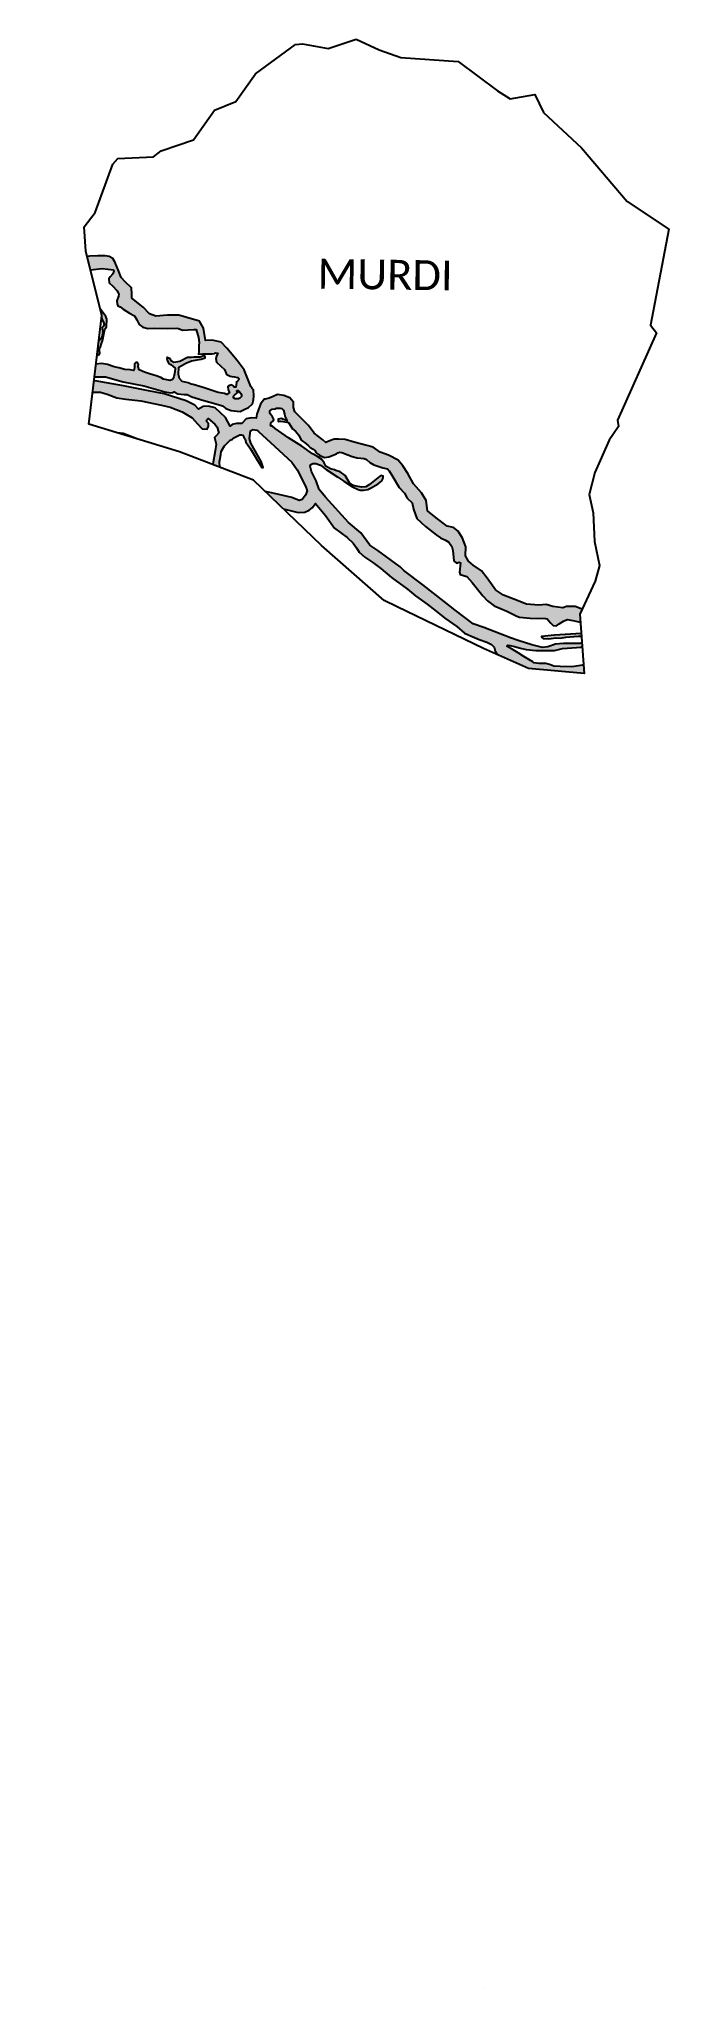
# Model space of a CAD drawing. Header units: metres. Extents: x 298103 to 300696, y 1967433 to 1975482.
import ezdxf

# ---------------------------------------------------------------- set-up
doc = ezdxf.new("R2010")
doc.units = ezdxf.units.M
doc.header["$MEASUREMENT"] = 0
doc.layers.add('MANGROOVE BUFFER ZONE', color=120, linetype='Continuous')
doc.layers.add('VILLAGE NAME', color=250, linetype='Continuous')
doc.styles.get("Standard").update_dxf_attribs({"font": 'simplex.shx'})

msp = doc.modelspace()

# ---------------------------------------------------------------- hatches: boundary and pattern name
at = {"layer": 'MANGROOVE BUFFER ZONE'}
h = msp.add_hatch(dxfattribs=at)
h.set_pattern_fill('GRASS', color=256, scale=18)
h.paths.add_polyline_path([(300029.2, 1972983.2), (300033.8, 1972986.3), (300041.8, 1972985.6), (300060.6, 1972981.3), (300084.7, 1972974.3), (300107.7, 1972968.2), (300147.4, 1972964.2), (300225.2, 1972964.1), (300258.2, 1972972.1), (300334.9, 1972978), (300347.4, 1972986.2), (300387.6, 1973001), (300425.1, 1973004.3), (300439, 1973007.5), (300475.1, 1973004.3), (300498.8, 1972998.8), (300535.6, 1972988.1), (300548.5, 1972976.9), (300552.2, 1972971.7), (300549, 1972968.9), (300540.3, 1972964), (300527.5, 1972954.8), (300493.9, 1972942.9), (300462.7, 1972931), (300399.3, 1972911.8), (300341.5, 1972904.6), (300296.5, 1972897), (300248.3, 1972898.7), (300221.7, 1972899.6), (300208.8, 1972905.4), (300189.5, 1972911.2), (300161.7, 1972910.5), (300140.2, 1972913.7), (300135.7, 1972918.4), (300119.4, 1972926.7), (300098.7, 1972939.7), (300075, 1972955.4), (300047.9, 1972971.4), (300029.5, 1972981)], flags=16)
h.paths.add_polyline_path([(298496, 1974342.1), (298505.4, 1974325.8), (298515.1, 1974306.5), (298530, 1974296.1), (298550.4, 1974290.7), (298578.3, 1974292), (298633.4, 1974289.9), (298667.1, 1974291.3), (298676.7, 1974290.7), (298692.9, 1974283.5), (298740.4, 1974286.4), (298749.7, 1974285.7), (298759.2, 1974252.8), (298761.2, 1974233.1), (298760.3, 1974219.8), (298760.3, 1974195.3), (298759.6, 1974184.4), (298774.9, 1974186.1), (298814.7, 1974186.6), (298824.8, 1974187.6), (298828, 1974190.4), (298834.1, 1974188.4), (298838.3, 1974188.9), (298833.7, 1974176.5), (298830.3, 1974166.2), (298832.8, 1974151.5), (298850.5, 1974135.2), (298866.6, 1974121.7), (298872.5, 1974104.6), (298875.3, 1974100.5), (298880.7, 1974098.6), (298889.9, 1974094.6), (298896.5, 1974093.2), (298906.6, 1974091.1), (298919, 1974089.1), (298921, 1974087.9), (298924.6, 1974084.1), (298923.5, 1974078), (298920.6, 1974074.4), (298914.8, 1974069.4), (298915.3, 1974068), (298912.3, 1974048.1), (298906.2, 1974048.4), (298902.1, 1974054.4), (298896, 1974058.9), (298887.2, 1974055.9), (298880.3, 1974050.9), (298881.8, 1974037.6), (298886.3, 1974026.2), (298876, 1974018.7), (298866.5, 1974022.3), (298840.3, 1974026.2), (298778, 1974047.3), (298737.6, 1974059.2), (298728.5, 1974061.7), (298716.9, 1974066.1), (298692, 1974071.4), (298681.4, 1974083.9), (298676.3, 1974100.9), (298677.6, 1974130.7), (298707, 1974147.6), (298730.3, 1974156.7), (298769.4, 1974164.1), (298787, 1974168.9), (298786.9, 1974174.5), (298780.4, 1974177.2), (298766.1, 1974172.7), (298753.7, 1974172.5), (298740.8, 1974172.5), (298730.1, 1974170.3), (298713.9, 1974171), (298682, 1974154.6), (298657.9, 1974150.4), (298648.2, 1974156.4), (298643, 1974165.4), (298634.2, 1974169.7), (298629.8, 1974171.7), (298628.1, 1974167.3), (298631.2, 1974157.3), (298634.9, 1974148), (298645.4, 1974142.3), (298654.2, 1974133.6), (298663.6, 1974126.6), (298662.1, 1974111.4), (298657.8, 1974090.9), (298651.6, 1974080.9), (298642.6, 1974076.4), (298614.8, 1974081.9), (298603.5, 1974088), (298584.2, 1974094.7), (298557.3, 1974103), (298536.1, 1974109.9), (298515.4, 1974120.2), (298510.9, 1974133.6), (298511.7, 1974142.5), (298508.5, 1974150.4), (298501.7, 1974150.2), (298495.2, 1974145.4), (298495.4, 1974127.7), (298493.1, 1974117.1), (298477.5, 1974120.1), (298455.8, 1974121.7), (298430.6, 1974128.3), (298411.4, 1974132.9), (298384.6, 1974142.1), (298359.3, 1974146.4), (298326, 1974141.8), (298316.7, 1974145.6), (298307, 1974161.1), (298299.3, 1974179.4), (298295.3, 1974176), (298299.1, 1974166.6), (298294.4, 1974145.9), (298289.9, 1974134.6), (298280.2, 1974131.9), (298266.5, 1974138.3), (298265.4, 1974152.4), (298266.1, 1974166), (298267.4, 1974171.6), (298270.6, 1974173.7), (298278.1, 1974182.4), (298287.4, 1974187.4), (298299.5, 1974191.9), (298312.8, 1974190), (298322.4, 1974182.9), (298333.2, 1974178.4), (298339.8, 1974175.1), (298348.6, 1974182), (298352.7, 1974189.1), (298350.8, 1974200.8), (298351.5, 1974209.3), (298354.9, 1974214.9), (298359.3, 1974229.2), (298364.4, 1974238.9), (298368.2, 1974259.9), (298374, 1974286.9), (298380.4, 1974297.6), (298381.1, 1974328.8), (298378, 1974339.9), (298352.2, 1974372.6), (298337.4, 1974383.6), (298328.7, 1974384.3), (298323.8, 1974387.8), (298321.7, 1974401.6), (298317.5, 1974451.6), (298318.8, 1974466.6), (298321, 1974470.1), (298321.2, 1974473.8), (298318, 1974484.8), (298314.5, 1974494.6), (298295.2, 1974519.2), (298295.8, 1974527), (298304.2, 1974527.2), (298309.9, 1974530.9), (298361.8, 1974537.3), (298408.9, 1974532.2), (298410.8, 1974526.4), (298406.4, 1974515.4), (298395.7, 1974503.5), (298389.2, 1974494.6), (298390.6, 1974478.7), (298405.9, 1974464.3), (298422.2, 1974446.1), (298428.6, 1974436.6), (298431.5, 1974431.9), (298429.3, 1974423.5), (298422.2, 1974403.7), (298423.6, 1974391.9), (298427.1, 1974383.5), (298436.1, 1974379.1), (298449, 1974369.6), (298475.4, 1974353.4)], flags=16)
h.paths.add_polyline_path([(298358.7, 1974348.9), (298361.5, 1974328.5), (298367.8, 1974316.4), (298370.6, 1974307.2), (298367.7, 1974300.4), (298363.1, 1974294.1), (298363.2, 1974272.9), (298361.7, 1974255.6), (298355.4, 1974246.5), (298347.6, 1974236.5), (298337.2, 1974210.2), (298340.8, 1974204.4), (298342.5, 1974197.8), (298341.9, 1974192.8), (298336.8, 1974189.7), (298328.5, 1974190.7), (298326.5, 1974195.2), (298324.2, 1974200), (298322.9, 1974202.4), (298315.9, 1974200.8), (298304.8, 1974206.3), (298297.1, 1974207.1), (298283.3, 1974210.7), (298274.5, 1974211.9), (298272.3, 1974217.2), (298270.5, 1974239.3), (298266.6, 1974255.7), (298263.7, 1974261.5), (298268.3, 1974268.2), (298270.1, 1974279.9), (298267.7, 1974289.1), (298266.3, 1974292.9), (298263.1, 1974296.9), (298259.9, 1974295.9), (298260.4, 1974289.3), (298261.2, 1974283.9), (298262.1, 1974275.4), (298259.3, 1974273.8), (298249.8, 1974267.2), (298250.8, 1974256.2), (298253.5, 1974255.6), (298255.9, 1974248.1), (298258.1, 1974239.7), (298256.1, 1974215.9), (298246.5, 1974208.6), (298242.7, 1974202.7), (298243.4, 1974194.4), (298252.5, 1974193.2), (298255.2, 1974195.2), (298257.4, 1974198.2), (298260.9, 1974197.5), (298260.9, 1974191.9), (298256.8, 1974179.7), (298243.8, 1974159.6), (298230.3, 1974134.9), (298218.4, 1974123.7), (298212, 1974118.4), (298207.5, 1974116.1), (298204.9, 1974116.1), (298200.3, 1974119.2), (298194.9, 1974124.3), (298194.1, 1974138.5), (298192.6, 1974146.3), (298192.4, 1974148.2), (298191.7, 1974148.6), (298188.9, 1974147.7), (298185.6, 1974143.6), (298185.6, 1974131.6), (298186.1, 1974120.2), (298188.7, 1974115.6), (298187.4, 1974106.8), (298180, 1974104.6), (298169.8, 1974103.7), (298163.1, 1974105.7), (298162.9, 1974109.4), (298160.3, 1974125.2), (298156.9, 1974131.1), (298156, 1974134), (298143.2, 1974142.1), (298138.6, 1974147.5), (298134.5, 1974155.6), (298135.4, 1974157), (298137.1, 1974161.3), (298139.7, 1974172.5), (298145.9, 1974180.1), (298156.6, 1974184.6), (298164.5, 1974206.2), (298162.1, 1974210.7), (298154.7, 1974215.3), (298148.3, 1974216.2), (298137.5, 1974210.4), (298126, 1974204.6), (298118.4, 1974206.8), (298109.5, 1974205.6), (298103.2, 1974205.1), (298102.8, 1974209), (298109.5, 1974215), (298133.6, 1974246.2), (298164.1, 1974282.6), (298184.4, 1974311.5), (298211.2, 1974338.7), (298258.8, 1974339.4), (298270, 1974342.7), (298305.2, 1974341.6), (298314.4, 1974350.7), (298319.1, 1974358.6), (298322.7, 1974376.3), (298340.8, 1974374), (298345.1, 1974371), (298355, 1974357.6)], flags=16)
h.paths.add_polyline_path([(298917, 1974034.6), (298921.5, 1974035.5), (298927.8, 1974028.9), (298932.7, 1974022.5), (298936.1, 1974015.5), (298935.8, 1974009.8), (298933.5, 1974007.7), (298929.5, 1974004.1), (298923.3, 1974000.7), (298915.2, 1974000), (298910.4, 1974000.3), (298903.3, 1974005.2), (298903.5, 1974011.2), (298907.5, 1974015.8), (298916.5, 1974023.4), (298921.5, 1974026.7), (298917.4, 1974030.9)], flags=16)
h.paths.add_polyline_path([(298408.3, 1973629.9), (298419.2, 1973624.8), (298416.2, 1973599.3), (298411.9, 1973585.3), (298409.8, 1973558.2), (298405.5, 1973552.8), (298399, 1973544.6), (298393.1, 1973542.2), (298387.9, 1973540.2), (298377.4, 1973540.2), (298373.6, 1973540.2), (298368.6, 1973549.2), (298365.7, 1973555.6), (298359.5, 1973560.8), (298351.3, 1973563.6), (298342.4, 1973566.5), (298326.3, 1973570.3), (298317.7, 1973581.2), (298316.1, 1973593.7), (298312.4, 1973608.4), (298309.3, 1973626.5), (298302.5, 1973628.4), (298286.8, 1973622.7), (298270.4, 1973620.7), (298253.8, 1973612.8), (298243.3, 1973607.1), (298233.6, 1973596.3), (298228.9, 1973588.8), (298226.1, 1973584.8), (298220.8, 1973584), (298212.3, 1973586.6), (298206.2, 1973591.2), (298197.5, 1973598.9), (298188.4, 1973609.3), (298188.4, 1973612.7), (298189.8, 1973618.6), (298204.4, 1973629.3), (298230.8, 1973642.1), (298254.5, 1973645.1), (298269.8, 1973641.5), (298322.8, 1973641.5), (298352.3, 1973645.1), (298370.1, 1973638.2), (298380.1, 1973630.3), (298383.3, 1973617.1), (298388.2, 1973603.7), (298390, 1973601.5), (298392.8, 1973608.4), (298395.9, 1973619.2)], flags=16)
h.paths.add_polyline_path([(298557.6, 1973582.9), (298561.6, 1973582.9), (298566, 1973579.5), (298573.6, 1973577.7), (298582.4, 1973574.6), (298591.8, 1973572), (298605.7, 1973568), (298608.5, 1973567), (298610.3, 1973563.8), (298612.5, 1973560.4), (298614.2, 1973556.7), (298615, 1973553.4), (298615.4, 1973550.4), (298609.2, 1973544.4), (298602.4, 1973541.2), (298594, 1973540.8), (298590.3, 1973539.5), (298584.6, 1973540.9), (298578.3, 1973543.2), (298570.4, 1973548.1), (298567, 1973551), (298557.3, 1973560.4), (298553.4, 1973562.2), (298548.2, 1973564.2), (298544.9, 1973568.3), (298545.6, 1973570.6), (298547.4, 1973575.7), (298551.8, 1973577.8)], flags=16)
h.paths.add_polyline_path([(298337, 1974143.3), (298330.8, 1974090.9), (298331.7, 1974090.9), (298375.7, 1974091.6), (298449, 1974070.5), (298534, 1974054.7), (298620.1, 1974030), (298642, 1974025.8), (298654.1, 1974027.3), (298659.1, 1974029.6), (298674.1, 1974020.7), (298699.4, 1974018.3), (298712.1, 1974018.2), (298732.2, 1974008.4), (298781.2, 1973994.2), (298830.9, 1973979.7), (298858, 1973971.2), (298872.1, 1973961.1), (298894.2, 1973953), (298931.1, 1973948.9), (298947.2, 1973956.2), (298964.6, 1973964.8), (298981.8, 1973980), (298986, 1973996.2), (298987.1, 1974013.4), (298984.8, 1974037.9), (298980.6, 1974043.5), (298974.2, 1974051.8), (298946.4, 1974120.5), (298918.3, 1974158.6), (298875.5, 1974209.7), (298851.7, 1974234.1), (298815.6, 1974242.5), (298787.6, 1974241.5), (298779.9, 1974291.2), (298763, 1974320.7), (298710.9, 1974335.8), (298678, 1974344.5), (298631.3, 1974345.1), (298583.5, 1974341.6), (298557.9, 1974350.7), (298531.7, 1974378.3), (298483.9, 1974415), (298484.1, 1974431.1), (298482.6, 1974458.1), (298458.5, 1974481.6), (298440.6, 1974499.9), (298428.9, 1974532.2), (298415.2, 1974564.5), (298406.3, 1974579.2), (298390.7, 1974587), (298375.3, 1974589.1), (298345.1, 1974589.4), (298312.2, 1974587.9), (298300.4, 1974587.3), (298314.2, 1974531.4), (298309.9, 1974530.9), (298304.2, 1974527.2), (298295.8, 1974527), (298295.2, 1974519.2), (298314.5, 1974494.6), (298318, 1974484.8), (298321.2, 1974473.8), (298321, 1974470.1), (298318.8, 1974466.6), (298317.5, 1974451.6), (298321.7, 1974401.6), (298323.8, 1974387.8), (298328.7, 1974384.3), (298337.4, 1974383.6), (298352.2, 1974372.6), (298353.7, 1974370.7), (298360.4, 1974343.7), (298359.9, 1974339.9), (298358.7, 1974348.9), (298355, 1974357.6), (298345.1, 1974371), (298340.8, 1974374), (298322.7, 1974376.3), (298319.1, 1974358.6), (298314.4, 1974350.7), (298305.2, 1974341.6), (298270, 1974342.7), (298258.8, 1974339.4), (298211.2, 1974338.7), (298184.4, 1974311.5), (298164.1, 1974282.6), (298133.6, 1974246.2), (298109.5, 1974215), (298102.8, 1974209), (298103.2, 1974205.1), (298109.5, 1974205.6), (298118.4, 1974206.8), (298126, 1974204.6), (298137.5, 1974210.4), (298148.3, 1974216.2), (298154.7, 1974215.3), (298162.1, 1974210.7), (298164.5, 1974206.2), (298156.6, 1974184.6), (298145.9, 1974180.1), (298139.7, 1974172.5), (298137.1, 1974161.3), (298135.4, 1974157), (298134.5, 1974155.6), (298138.6, 1974147.5), (298143.2, 1974142.1), (298156, 1974134), (298156.9, 1974131.1), (298160.3, 1974125.2), (298162.9, 1974109.4), (298163.1, 1974105.7), (298169.8, 1974103.7), (298180, 1974104.6), (298187.4, 1974106.8), (298188.7, 1974115.6), (298186.1, 1974120.2), (298185.6, 1974131.6), (298185.6, 1974143.6), (298188.9, 1974147.7), (298191.7, 1974148.6), (298192.4, 1974148.2), (298192.6, 1974146.3), (298194.1, 1974138.5), (298194.9, 1974124.3), (298200.3, 1974119.2), (298204.9, 1974116.1), (298207.5, 1974116.1), (298212, 1974118.4), (298218.4, 1974123.7), (298230.3, 1974134.9), (298243.8, 1974159.6), (298256.8, 1974179.7), (298260.9, 1974191.9), (298260.9, 1974197.5), (298257.4, 1974198.2), (298255.2, 1974195.2), (298252.5, 1974193.2), (298243.4, 1974194.4), (298242.7, 1974202.7), (298246.5, 1974208.6), (298256.1, 1974215.9), (298258.1, 1974239.7), (298255.9, 1974248.1), (298253.5, 1974255.6), (298250.8, 1974256.2), (298249.8, 1974267.2), (298259.3, 1974273.8), (298262.1, 1974275.4), (298261.2, 1974283.9), (298260.4, 1974289.3), (298259.9, 1974295.9), (298263.1, 1974296.9), (298266.3, 1974292.9), (298267.7, 1974289.1), (298270.1, 1974279.9), (298268.3, 1974268.2), (298263.7, 1974261.5), (298266.6, 1974255.7), (298270.5, 1974239.3), (298272.3, 1974217.2), (298274.5, 1974211.9), (298283.3, 1974210.7), (298297.1, 1974207.1), (298304.8, 1974206.3), (298315.9, 1974200.8), (298322.9, 1974202.4), (298324.2, 1974200), (298326.5, 1974195.2), (298328.5, 1974190.7), (298336.8, 1974189.7), (298341.9, 1974192.8), (298342.5, 1974197.8), (298340.8, 1974204.4), (298337.2, 1974210.2), (298347.6, 1974236.5), (298347.9, 1974236.8), (298340.8, 1974175.9), (298339.8, 1974175.1), (298333.2, 1974178.4), (298322.4, 1974182.9), (298312.8, 1974190), (298299.5, 1974191.9), (298287.4, 1974187.4), (298278.1, 1974182.4), (298270.6, 1974173.7), (298267.4, 1974171.6), (298266.1, 1974166), (298265.4, 1974152.4), (298266.5, 1974138.3), (298280.2, 1974131.9), (298289.9, 1974134.6), (298294.4, 1974145.9), (298299.1, 1974166.6), (298295.3, 1974176), (298299.3, 1974179.4), (298307, 1974161.1), (298316.7, 1974145.6), (298326, 1974141.8)])
h.paths.add_polyline_path([(298680.5, 1973782.7), (298818.4, 1973729.9), (298818.6, 1973731.8), (298827.3, 1973786.5), (298832.2, 1973814.3), (298825.6, 1973841.8), (298831.7, 1973848.7), (298842.7, 1973860.2), (298840.2, 1973869.4), (298836.5, 1973884.7), (298826.6, 1973895.9), (298799.1, 1973920), (298793.1, 1973914.8), (298792.3, 1973909), (298800.9, 1973898.2), (298799.9, 1973887.6), (298794.2, 1973876.3), (298774, 1973876.9), (298755.5, 1973897.3), (298732.9, 1973922.3), (298691.3, 1973947.4), (298641.9, 1973966.8), (298606.2, 1973974.8), (298521.8, 1973992.1), (298460, 1973999.8), (298423, 1974004.7), (298382.8, 1974019.3), (298355.2, 1974028.8), (298323.5, 1974028.4), (298308.2, 1973896.4), (298424.4, 1973860.9), (298448.3, 1973857.3), (298509.8, 1973834.9)])
h.paths.add_polyline_path([(298847.5, 1973718.7), (298986, 1973665.7), (299034.5, 1973619), (299072.5, 1973610.5), (299143.4, 1973593.9), (299173.3, 1973582.2), (299186, 1973586.5), (299199.1, 1973604.4), (299206.9, 1973622.1), (299199.9, 1973641.3), (299165.9, 1973708.1), (299143, 1973739.3), (299055, 1973820.9), (299006.7, 1973866.3), (298999.7, 1973871.7), (298983.4, 1973874.6), (298973.2, 1973869.6), (298969.7, 1973837.8), (298974, 1973817.8), (299016.9, 1973742.3), (299025.2, 1973718.2), (299020.4, 1973718.6), (298997.5, 1973753.6), (298972.5, 1973794.8), (298954.2, 1973821.6), (298950.5, 1973834.5), (298945, 1973843), (298942.1, 1973850.5), (298935.8, 1973852.5), (298929.8, 1973852.4), (298906.6, 1973841.2), (298898.4, 1973834.3), (298889.6, 1973830.1), (298866.5, 1973806.6), (298852.5, 1973783.8), (298851.5, 1973771.7), (298845.8, 1973740.8)])
h.paths.add_polyline_path([(298544.9, 1973568.3), (298545.6, 1973570.6), (298547.4, 1973575.7), (298551.8, 1973577.8), (298557.6, 1973582.9), (298561.6, 1973582.9), (298566, 1973579.5), (298573.6, 1973577.7), (298582.4, 1973574.6), (298591.8, 1973572), (298605.7, 1973568), (298608.5, 1973567), (298610.3, 1973563.8), (298612.5, 1973560.4), (298614.2, 1973556.7), (298615, 1973553.4), (298615.4, 1973550.4), (298609.2, 1973544.4), (298602.4, 1973541.2), (298594, 1973540.8), (298590.3, 1973539.5), (298584.6, 1973540.9), (298578.3, 1973543.2), (298570.4, 1973548.1), (298567, 1973551), (298557.3, 1973560.4), (298553.4, 1973562.2), (298548.2, 1973564.2)])
h.paths.add_polyline_path([(298409.8, 1973558.2), (298405.5, 1973552.8), (298399, 1973544.6), (298393.1, 1973542.2), (298387.9, 1973540.2), (298373.6, 1973540.2), (298368.6, 1973549.2), (298365.7, 1973555.6), (298359.5, 1973560.8), (298351.3, 1973563.6), (298342.4, 1973566.5), (298326.3, 1973570.3), (298317.7, 1973581.2), (298316.1, 1973593.7), (298312.4, 1973608.4), (298309.3, 1973626.5), (298302.5, 1973628.4), (298286.8, 1973622.7), (298270.4, 1973620.7), (298253.8, 1973612.8), (298243.3, 1973607.1), (298233.6, 1973596.3), (298228.9, 1973588.8), (298226.1, 1973584.8), (298220.8, 1973584), (298212.3, 1973586.6), (298206.2, 1973591.2), (298197.5, 1973598.9), (298188.4, 1973609.3), (298188.4, 1973612.7), (298189.8, 1973618.6), (298204.4, 1973629.3), (298230.8, 1973642.1), (298254.5, 1973645.1), (298269.8, 1973641.5), (298322.8, 1973641.5), (298352.3, 1973645.1), (298370.1, 1973638.2), (298380.1, 1973630.3), (298383.3, 1973617.1), (298388.2, 1973603.7), (298390, 1973601.5), (298392.8, 1973608.4), (298395.9, 1973619.2), (298408.3, 1973629.9), (298419.2, 1973624.8), (298416.2, 1973599.3), (298411.9, 1973585.3)])
h.paths.add_polyline_path([(300329.4, 1973113.9), (300339, 1973134.5), (300334.7, 1973136.3), (300309.2, 1973145.6), (300274.5, 1973145.1), (300258.4, 1973140.3), (300218.3, 1973145.7), (300190.2, 1973154), (300159.7, 1973151.6), (300109.8, 1973154.9), (300057.8, 1973175.6), (300015.4, 1973192.9), (299981.9, 1973214.6), (299947.6, 1973262.1), (299924.5, 1973292.6), (299890.4, 1973315.8), (299870.4, 1973331.9), (299857.7, 1973354.5), (299859.2, 1973390.8), (299846.6, 1973426.5), (299827.8, 1973455.5), (299808.4, 1973470.2), (299782.2, 1973476.2), (299737, 1973511.1), (299702.1, 1973539.3), (299696.5, 1973581.6), (299676.8, 1973613.9), (299643.6, 1973651.1), (299621.5, 1973693.6), (299599.7, 1973725.3), (299581.7, 1973748.1), (299541.9, 1973768.2), (299507.3, 1973781.6), (299477.9, 1973801.1), (299399.8, 1973822), (299363.5, 1973833.5), (299335.8, 1973835.1), (299317.5, 1973835), (299302.3, 1973829.6), (299283.2, 1973821.3), (299271.2, 1973831.5), (299234.8, 1973858.7), (299211.6, 1973890.4), (299156, 1973947.3), (299149.6, 1973965), (299150.4, 1973987.6), (299135.6, 1974004.7), (299110.4, 1974013.8), (299084.4, 1974018.5), (299066.2, 1974010.6), (299050.1, 1974002.8), (299033.5, 1973998.7), (299029.2, 1973999.9), (299014.5, 1973978.5), (299005.7, 1973956.8), (298999.7, 1973937.5), (298996.9, 1973920.9), (298976.6, 1973922.3), (298955.1, 1973918.6), (298937.6, 1973899.1), (298915.4, 1973899), (298897.8, 1973895.6), (298888.8, 1973887.8), (298869.8, 1973923.9), (298827.5, 1973963.5), (298799.3, 1973970.9), (298778.4, 1973968.7), (298759.3, 1973958.8), (298743.7, 1973974.1), (298708.8, 1973992), (298617.2, 1974021), (298546.1, 1974035), (298449.9, 1974054), (298333.8, 1974074.3), (298328.9, 1974074.6), (298308.2, 1973896.4), (298680.5, 1973782.7), (298986, 1973665.7), (299108.6, 1973547.5), (299170, 1973533.1), (299197.2, 1973534.7), (299214.6, 1973542.5), (299226.7, 1973552.2), (299241.1, 1973570.2), (299282.1, 1973520.1), (299319.5, 1973468.1), (299371.1, 1973430), (299395.6, 1973406), (299409, 1973387.5), (299420.8, 1973369.2), (299444.2, 1973349.3), (299476.2, 1973326.9), (299509.6, 1973302.1), (299553.9, 1973265.4), (299619.7, 1973217.1), (299652, 1973189.7), (299700.7, 1973155), (299737.2, 1973126.1), (299772.8, 1973097.9), (299822.2, 1973062.9), (299854.5, 1973036.3), (299885.6, 1973022.4), (299915.2, 1973009.7), (299946.1, 1972999.2), (299965.2, 1972989.3), (299976.7, 1972977.6), (299980, 1972962), (299988, 1972947.9), (300118.1, 1972889.9), (300346.5, 1972870.3), (300344.1, 1972904.9), (300399.3, 1972911.8), (300462.7, 1972931), (300493.9, 1972942.9), (300527.5, 1972954.8), (300540.3, 1972964), (300549, 1972968.9), (300552.2, 1972971.7), (300548.5, 1972976.9), (300535.6, 1972988.1), (300498.8, 1972998.8), (300475.1, 1973004.3), (300439, 1973007.5), (300425.1, 1973004.3), (300387.6, 1973001), (300347.4, 1972986.2), (300338.8, 1972980.6)])
h.paths.add_polyline_path([(300335, 1973034), (300331.6, 1973081.7), (300325.1, 1973083), (300299.6, 1973088.6), (300277.5, 1973091.9), (300262.4, 1973085.7), (300244.6, 1973074.6), (300233.2, 1973066.6), (300219, 1973067.9), (300208.3, 1973077.9), (300194.7, 1973095.1), (300188.1, 1973096.4), (300124.8, 1973097), (300080.2, 1973101.5), (300069.7, 1973106.3), (300028.2, 1973126.2), (299976.5, 1973148.6), (299949.5, 1973168.5), (299930, 1973188.9), (299896.9, 1973230.3), (299885.7, 1973244.3), (299863.6, 1973269.1), (299835.8, 1973277.3), (299833.3, 1973286.4), (299837.1, 1973325.9), (299831.7, 1973327.7), (299821.2, 1973324.3), (299809.6, 1973333.1), (299806.5, 1973375.7), (299802.4, 1973392.3), (299789.3, 1973410.4), (299776.3, 1973419.4), (299755.2, 1973428.2), (299737.6, 1973440.2), (299693.8, 1973474.7), (299657.9, 1973507.4), (299651.8, 1973522.4), (299643.8, 1973546.9), (299638.8, 1973572.8), (299618.6, 1973592.2), (299607.3, 1973612.6), (299585.2, 1973635.6), (299555.2, 1973685.7), (299543.8, 1973704.8), (299536.5, 1973712.5), (299518.1, 1973717.1), (299506, 1973720), (299480.6, 1973728.9), (299464.1, 1973738.5), (299450.5, 1973750.2), (299441, 1973755.1), (299427.3, 1973755.9), (299411.6, 1973758.4), (299391.8, 1973762.8), (299373.3, 1973769.5), (299349.2, 1973779.9), (299339.2, 1973780.9), (299332.7, 1973778.4), (299327, 1973774.4), (299295.9, 1973761.7), (299277.4, 1973759.8), (299265.2, 1973764.1), (299256.6, 1973769.1), (299243.1, 1973778.3), (299237.8, 1973788.4), (299231.3, 1973793.9), (299218.5, 1973800.1), (299212.1, 1973807.5), (299200.9, 1973817.4), (299186.1, 1973828), (299182.3, 1973830.5), (299172.2, 1973851), (299158.7, 1973867.3), (299146.6, 1973877.8), (299130.1, 1973903.3), (299122.5, 1973905.1), (299097.9, 1973908.7), (299089.9, 1973906.9), (299086.6, 1973909.4), (299087.2, 1973916.7), (299099.1, 1973919.4), (299109.8, 1973915.7), (299123.6, 1973910.3), (299121.5, 1973916.2), (299114.4, 1973929.2), (299112.8, 1973939.1), (299109.2, 1973954.1), (299102.8, 1973960.5), (299095.7, 1973962.2), (299080.2, 1973962.1), (299075.9, 1973958.9), (299061.7, 1973958.3), (299053, 1973951.7), (299052.7, 1973942.5), (299055.7, 1973936.9), (299064.2, 1973926.2), (299069.2, 1973915.1), (299063.5, 1973907.3), (299056.4, 1973901.5), (299056.8, 1973895.3), (299056.1, 1973891.2), (299059.5, 1973888.7), (299064.1, 1973887.9), (299074.9, 1973879.2), (299129.4, 1973839.8), (299183.8, 1973805.2), (299229, 1973774.7), (299246, 1973764.1), (299265.1, 1973752.6), (299275.9, 1973737.5), (299283.9, 1973723.5), (299302.4, 1973712), (299319.3, 1973708.8), (299325, 1973706.1), (299342.4, 1973699.9), (299362.8, 1973685.5), (299381.3, 1973654.6), (299397.3, 1973643.3), (299407.5, 1973641.6), (299430.6, 1973637.6), (299447.4, 1973638.1), (299463, 1973647.6), (299504.7, 1973681.4), (299510.1, 1973684.4), (299518.7, 1973682.3), (299519.9, 1973677.8), (299518.5, 1973671.6), (299513.4, 1973663.6), (299499.2, 1973651.2), (299467.5, 1973633.5), (299456.8, 1973627.7), (299438.8, 1973624.3), (299424.8, 1973624.1), (299417, 1973627.2), (299392.7, 1973637.7), (299357.6, 1973661), (299333, 1973677.7), (299285, 1973710.1), (299261.1, 1973727.5), (299241.8, 1973734.8), (299229.1, 1973734.6), (299221.7, 1973730.9), (299218.1, 1973723.6), (299224, 1973701.3), (299243, 1973663), (299255.2, 1973627.5), (299282.4, 1973595.5), (299376.9, 1973492.1), (299427.4, 1973449.6), (299464.7, 1973398.8), (299497.3, 1973375.6), (299588.9, 1973308.8), (299604.5, 1973294.1), (299682.6, 1973234.9), (299770.3, 1973165.5), (299816.2, 1973130), (299890.1, 1973073.6), (299933.3, 1973059), (300043, 1973016.9), (300074.5, 1973005.8), (300131.6, 1972988.4), (300174.9, 1972977), (300196.8, 1972979.6), (300228.7, 1972990.1), (300262.1, 1972992.7), (300332.2, 1972993.9), (300337.7, 1972995.7), (300335.7, 1973024), (300321.7, 1973023.7), (300270.8, 1973019.3), (300249.7, 1973015.1), (300229.7, 1973016.5), (300201.7, 1973012.5), (300178.6, 1973013.2), (300172.3, 1973017.9), (300171.8, 1973021.9), (300225.2, 1973027.5)])
h.paths.add_polyline_path([(299939.1, 1967460.2), (299939.8, 1967461.6), (299939.6, 1967462)])
h.paths.add_polyline_path([(299888, 1967434.3), (299886.9, 1967435), (299887.5, 1967432.8)])
h.paths.add_polyline_path([(299883.6, 1967437.2), (299881.1, 1967436.8), (299884.1, 1967436.9)])
h.paths.add_polyline_path([(299928.8, 1967454.8), (299930.6, 1967454.3), (299933.2, 1967455.4)])
h.paths.add_polyline_path([(299845.1, 1967547.6), (299846, 1967549), (299843.8, 1967547.1)])
h.paths.add_polyline_path([(299895.1, 1967554.6), (299895, 1967554.7), (299895.1, 1967554.5)])
h.paths.add_polyline_path([(299864.4, 1967766.6), (299864.1, 1967767.3), (299863.3, 1967765.3)])

# ---------------------------------------------------------------- linework, layer by layer
at = {"color": 3, "flags": 128}
for points in [[(299408.5, 1975481.9), (299503.4, 1975437.5), (299592.6, 1975406), (299827.9, 1975390.3), (299989.4, 1975268.6), (300042.1, 1975235.4), (300144, 1975253.2), (300180, 1975179.9), (300335.4, 1975033.8), (300523.5, 1974812.7), (300695.7, 1974698.8), (300619.3, 1974304.5), (300645.3, 1974271.9), (300484.5, 1973912.3), (300488.2, 1973886.9), (300449.9, 1973829.8), (300391.2, 1973697.8), (300368, 1973606.4), (300384.3, 1973531.5), (300389.1, 1973412.8), (300409.3, 1973314), (300392.7, 1973249.8), (300329.4, 1973113.9), (300346.5, 1972870.3), (300118.1, 1972889.9), (299932.5, 1972972.6), (299576.5, 1973144.3), (299523, 1973170.1), (299265.6, 1973396.3), (298986, 1973665.7), (298680.5, 1973782.7), (298308.2, 1973896.4), (298360.4, 1974343.7), (298295.3, 1974608.3), (298287.7, 1974709.5), (298334.3, 1974767.3), (298405.7, 1974966.9), (298426.5, 1974990.9), (298573.3, 1974997.4), (298605.7, 1975022.1), (298738, 1975067.7), (298825.6, 1975189.3), (298913, 1975225.4), (298993.6, 1975338.5), (299158.2, 1975459.2), (299187.3, 1975462.7), (299292.3, 1975443.6)], [(299292.3, 1975443.6), (299408.5, 1975481.9)]]:
    msp.add_lwpolyline(points, dxfattribs=at)
at = {"layer": 'MANGROOVE BUFFER ZONE', "flags": 128}
for points in [[(298330.8, 1974090.9), (298331.7, 1974090.9), (298375.7, 1974091.6), (298449, 1974070.5), (298534, 1974054.7), (298620.1, 1974030), (298642, 1974025.8), (298654.1, 1974027.3), (298659.1, 1974029.6), (298674.1, 1974020.7), (298699.4, 1974018.3), (298712.1, 1974018.2), (298732.2, 1974008.4), (298781.2, 1973994.2), (298830.9, 1973979.7), (298858, 1973971.2), (298872.1, 1973961.1), (298894.2, 1973953), (298931.1, 1973948.9), (298947.2, 1973956.2), (298964.6, 1973964.8), (298981.8, 1973980), (298986, 1973996.2), (298987.1, 1974013.4), (298984.8, 1974037.9), (298980.6, 1974043.5), (298974.2, 1974051.8), (298946.4, 1974120.5), (298918.3, 1974158.6), (298875.5, 1974209.7), (298851.7, 1974234.1), (298815.6, 1974242.5), (298787.6, 1974241.5), (298779.9, 1974291.2), (298763, 1974320.7), (298710.9, 1974335.8), (298678, 1974344.5), (298631.3, 1974345.1), (298583.5, 1974341.6), (298557.9, 1974350.7), (298531.7, 1974378.3), (298483.9, 1974415), (298484.1, 1974431.1), (298482.6, 1974458.1), (298458.5, 1974481.6), (298440.6, 1974499.9), (298428.9, 1974532.2), (298415.2, 1974564.5), (298406.3, 1974579.2), (298390.7, 1974587), (298375.3, 1974589.1), (298345.1, 1974589.4), (298312.2, 1974587.9), (298300.4, 1974587.3)], [(298314.2, 1974531.4), (298361.8, 1974537.3), (298408.9, 1974532.2), (298410.8, 1974526.4), (298406.4, 1974515.4), (298395.7, 1974503.5), (298389.2, 1974494.6), (298390.6, 1974478.7), (298405.9, 1974464.3), (298422.2, 1974446.1), (298428.6, 1974436.6), (298431.5, 1974431.9), (298429.3, 1974423.5), (298422.2, 1974403.7), (298423.6, 1974391.9), (298427.1, 1974383.5), (298436.1, 1974379.1), (298449, 1974369.6), (298475.4, 1974353.4), (298496, 1974342.1), (298505.4, 1974325.8), (298515.1, 1974306.5), (298530, 1974296.1), (298550.4, 1974290.7), (298578.3, 1974292), (298633.4, 1974289.9), (298667.1, 1974291.3), (298676.7, 1974290.7), (298692.9, 1974283.5), (298740.4, 1974286.4), (298749.7, 1974285.7), (298759.2, 1974252.8), (298761.2, 1974233.1), (298760.3, 1974219.8), (298760.3, 1974195.3), (298759.6, 1974184.4), (298774.9, 1974186.1), (298814.7, 1974186.6), (298824.8, 1974187.6), (298828, 1974190.4), (298834.1, 1974188.4), (298838.3, 1974188.9), (298833.7, 1974176.5), (298830.3, 1974166.2), (298832.8, 1974151.5), (298850.5, 1974135.2), (298866.6, 1974121.7), (298872.5, 1974104.6), (298875.3, 1974100.5), (298880.7, 1974098.6), (298889.9, 1974094.6), (298896.5, 1974093.2), (298906.6, 1974091.1), (298919, 1974089.1), (298921, 1974087.9), (298924.6, 1974084.1), (298923.5, 1974078), (298920.6, 1974074.4), (298914.8, 1974069.4), (298915.3, 1974068), (298912.3, 1974048.1), (298906.2, 1974048.4), (298902.1, 1974054.4), (298896, 1974058.9), (298887.2, 1974055.9), (298880.3, 1974050.9), (298881.8, 1974037.6), (298886.3, 1974026.2), (298876, 1974018.7), (298866.5, 1974022.3), (298840.3, 1974026.2), (298778, 1974047.3), (298737.6, 1974059.2), (298728.5, 1974061.7), (298716.9, 1974066.1), (298692, 1974071.4), (298681.4, 1974083.9), (298676.3, 1974100.9), (298677.6, 1974130.7), (298707, 1974147.6), (298730.3, 1974156.7), (298769.4, 1974164.1), (298787, 1974168.9), (298786.9, 1974174.5), (298780.4, 1974177.2), (298766.1, 1974172.7), (298753.7, 1974172.5), (298740.8, 1974172.5), (298730.1, 1974170.3), (298713.9, 1974171), (298682, 1974154.6), (298657.9, 1974150.4), (298648.2, 1974156.4), (298643, 1974165.4), (298634.2, 1974169.7), (298629.8, 1974171.7), (298628.1, 1974167.3), (298631.2, 1974157.3), (298634.9, 1974148), (298645.4, 1974142.3), (298654.2, 1974133.6), (298663.6, 1974126.6), (298662.1, 1974111.4), (298657.8, 1974090.9), (298651.6, 1974080.9), (298642.6, 1974076.4), (298614.8, 1974081.9), (298603.5, 1974088), (298584.2, 1974094.7), (298557.3, 1974103), (298536.1, 1974109.9), (298515.4, 1974120.2), (298510.9, 1974133.6), (298511.7, 1974142.5), (298508.5, 1974150.4), (298501.7, 1974150.2), (298495.2, 1974145.4), (298495.4, 1974127.7), (298493.1, 1974117.1), (298477.5, 1974120.1), (298455.8, 1974121.7), (298430.6, 1974128.3), (298411.4, 1974132.9), (298384.6, 1974142.1), (298359.3, 1974146.4), (298337, 1974143.3)], [(298340.8, 1974175.9), (298348.6, 1974182), (298352.7, 1974189.1), (298350.8, 1974200.8), (298351.5, 1974209.3), (298354.9, 1974214.9), (298359.3, 1974229.2), (298364.4, 1974238.9), (298368.2, 1974259.9), (298374, 1974286.9), (298380.4, 1974297.6), (298381.1, 1974328.8), (298378, 1974339.9), (298353.7, 1974370.7)], [(298359.9, 1974339.9), (298361.5, 1974328.5), (298367.8, 1974316.4), (298370.6, 1974307.2), (298367.7, 1974300.4), (298363.1, 1974294.1), (298363.2, 1974272.9), (298361.7, 1974255.6), (298355.4, 1974246.5), (298347.6, 1974236.5)], [(300339, 1973134.5), (300334.7, 1973136.3), (300309.2, 1973145.6), (300274.5, 1973145.1), (300258.4, 1973140.3), (300218.3, 1973145.7), (300190.2, 1973154), (300159.7, 1973151.6), (300109.8, 1973154.9), (300057.8, 1973175.6), (300015.4, 1973192.9), (299981.9, 1973214.6), (299947.6, 1973262.1), (299924.5, 1973292.6), (299890.4, 1973315.8), (299870.4, 1973331.9), (299857.7, 1973354.5), (299859.2, 1973390.8), (299846.6, 1973426.5), (299827.8, 1973455.5), (299808.4, 1973470.2), (299782.2, 1973476.2), (299737, 1973511.1), (299702.1, 1973539.3), (299696.5, 1973581.6), (299676.8, 1973613.9), (299643.6, 1973651.1), (299621.5, 1973693.6), (299599.7, 1973725.3), (299581.7, 1973748.1), (299541.9, 1973768.2), (299507.3, 1973781.6), (299477.9, 1973801.1), (299399.8, 1973822), (299363.5, 1973833.5), (299335.8, 1973835.1), (299317.5, 1973835), (299302.3, 1973829.6), (299283.2, 1973821.3), (299271.2, 1973831.5), (299234.8, 1973858.7), (299211.6, 1973890.4), (299156, 1973947.3), (299149.6, 1973965), (299150.4, 1973987.6), (299135.6, 1974004.7), (299110.4, 1974013.8), (299084.4, 1974018.5), (299066.2, 1974010.6), (299050.1, 1974002.8), (299033.5, 1973998.7), (299029.2, 1973999.9), (299014.5, 1973978.5), (299005.7, 1973956.8), (298999.7, 1973937.5), (298996.9, 1973920.9), (298976.6, 1973922.3), (298955.1, 1973918.6), (298937.6, 1973899.1), (298915.4, 1973899), (298897.8, 1973895.6), (298888.8, 1973887.8), (298869.8, 1973923.9), (298827.5, 1973963.5), (298799.3, 1973970.9), (298778.4, 1973968.7), (298759.3, 1973958.8), (298743.7, 1973974.1), (298708.8, 1973992), (298617.2, 1974021), (298546.1, 1974035), (298449.9, 1974054), (298333.8, 1974074.3), (298328.9, 1974074.6)], [(298323.5, 1974028.4), (298355.2, 1974028.8), (298382.8, 1974019.3), (298423, 1974004.7), (298460, 1973999.8), (298521.8, 1973992.1), (298606.2, 1973974.8), (298641.9, 1973966.8), (298691.3, 1973947.4), (298732.9, 1973922.3), (298755.5, 1973897.3), (298774, 1973876.9), (298794.2, 1973876.3), (298799.9, 1973887.6), (298800.9, 1973898.2), (298792.3, 1973909), (298793.1, 1973914.8), (298799.1, 1973920), (298826.6, 1973895.9), (298836.5, 1973884.7), (298840.2, 1973869.4), (298842.7, 1973860.2), (298831.7, 1973848.7), (298825.6, 1973841.8), (298832.2, 1973814.3), (298827.3, 1973786.5), (298818.6, 1973731.8), (298818.4, 1973729.9)], [(300337.7, 1972995.7), (300332.2, 1972993.9), (300262.1, 1972992.7), (300228.7, 1972990.1), (300196.8, 1972979.6), (300174.9, 1972977), (300131.6, 1972988.4), (300074.5, 1973005.8), (300043, 1973016.9), (299933.3, 1973059), (299890.1, 1973073.6), (299816.2, 1973130), (299770.3, 1973165.5), (299682.6, 1973234.9), (299604.5, 1973294.1), (299588.9, 1973308.8), (299497.3, 1973375.6), (299464.7, 1973398.8), (299427.4, 1973449.6), (299376.9, 1973492.1), (299282.4, 1973595.5), (299255.2, 1973627.5), (299243, 1973663), (299224, 1973701.3), (299218.1, 1973723.6), (299221.7, 1973730.9), (299229.1, 1973734.6), (299241.8, 1973734.8), (299261.1, 1973727.5), (299285, 1973710.1), (299333, 1973677.7), (299357.6, 1973661), (299392.7, 1973637.7), (299417, 1973627.2), (299424.8, 1973624.1), (299438.8, 1973624.3), (299456.8, 1973627.7), (299467.5, 1973633.5), (299499.2, 1973651.2), (299513.4, 1973663.6), (299518.5, 1973671.6), (299519.9, 1973677.8), (299518.7, 1973682.3), (299510.1, 1973684.4), (299504.7, 1973681.4), (299463, 1973647.6), (299447.4, 1973638.1), (299430.6, 1973637.6), (299407.5, 1973641.6), (299397.3, 1973643.3), (299381.3, 1973654.6), (299362.8, 1973685.5), (299342.4, 1973699.9), (299325, 1973706.1), (299319.3, 1973708.8), (299302.4, 1973712), (299283.9, 1973723.5), (299275.9, 1973737.5), (299265.1, 1973752.6), (299246, 1973764.1), (299229, 1973774.7), (299183.8, 1973805.2), (299129.4, 1973839.8), (299074.9, 1973879.2), (299064.1, 1973887.9), (299059.5, 1973888.7), (299056.1, 1973891.2), (299056.8, 1973895.3), (299056.4, 1973901.5), (299063.5, 1973907.3), (299069.2, 1973915.1), (299064.2, 1973926.2), (299055.7, 1973936.9), (299052.7, 1973942.5), (299053, 1973951.7), (299061.7, 1973958.3), (299075.9, 1973958.9), (299080.2, 1973962.1), (299095.7, 1973962.2), (299102.8, 1973960.5), (299109.2, 1973954.1), (299112.8, 1973939.1), (299114.4, 1973929.2), (299121.5, 1973916.2), (299123.6, 1973910.3), (299109.8, 1973915.7), (299099.1, 1973919.4), (299087.2, 1973916.7), (299086.6, 1973909.4), (299089.9, 1973906.9), (299097.9, 1973908.7), (299122.5, 1973905.1), (299130.1, 1973903.3), (299146.6, 1973877.8), (299158.7, 1973867.3), (299172.2, 1973851), (299182.3, 1973830.5), (299186.1, 1973828), (299200.9, 1973817.4), (299212.1, 1973807.5), (299218.5, 1973800.1), (299231.3, 1973793.9), (299237.8, 1973788.4), (299243.1, 1973778.3), (299256.6, 1973769.1), (299265.2, 1973764.1), (299277.4, 1973759.8), (299295.9, 1973761.7), (299327, 1973774.4), (299332.7, 1973778.4), (299339.2, 1973780.9), (299349.2, 1973779.9), (299373.3, 1973769.5), (299391.8, 1973762.8), (299411.6, 1973758.4), (299427.3, 1973755.9), (299441, 1973755.1), (299450.5, 1973750.2), (299464.1, 1973738.5), (299480.6, 1973728.9), (299506, 1973720), (299518.1, 1973717.1), (299536.5, 1973712.5), (299543.8, 1973704.8), (299555.2, 1973685.7), (299585.2, 1973635.6), (299607.3, 1973612.6), (299618.6, 1973592.2), (299638.8, 1973572.8), (299643.8, 1973546.9), (299651.8, 1973522.4), (299657.9, 1973507.4), (299693.8, 1973474.7), (299737.6, 1973440.2), (299755.2, 1973428.2), (299776.3, 1973419.4), (299789.3, 1973410.4), (299802.4, 1973392.3), (299806.5, 1973375.7), (299809.6, 1973333.1), (299821.2, 1973324.3), (299831.7, 1973327.7), (299837.1, 1973325.9), (299833.3, 1973286.4), (299835.8, 1973277.3), (299863.6, 1973269.1), (299885.7, 1973244.3), (299896.9, 1973230.3), (299930, 1973188.9), (299949.5, 1973168.5), (299976.5, 1973148.6), (300028.2, 1973126.2), (300069.7, 1973106.3), (300080.2, 1973101.5), (300124.8, 1973097), (300188.1, 1973096.4), (300194.7, 1973095.1), (300208.3, 1973077.9), (300219, 1973067.9), (300233.2, 1973066.6), (300244.6, 1973074.6), (300262.4, 1973085.7), (300277.5, 1973091.9), (300299.6, 1973088.6), (300325.1, 1973083), (300331.6, 1973081.7)], [(298509.8, 1973834.9), (298448.3, 1973857.3), (298424.4, 1973860.9)], [(298847.5, 1973718.7), (298845.8, 1973740.8), (298851.5, 1973771.7), (298852.5, 1973783.8), (298866.5, 1973806.6), (298889.6, 1973830.1), (298898.4, 1973834.3), (298906.6, 1973841.2), (298929.8, 1973852.4), (298935.8, 1973852.5), (298942.1, 1973850.5), (298945, 1973843), (298950.5, 1973834.5), (298954.2, 1973821.6), (298972.5, 1973794.8), (298997.5, 1973753.6), (299020.4, 1973718.6), (299025.2, 1973718.2), (299016.9, 1973742.3), (298974, 1973817.8), (298969.7, 1973837.8), (298973.2, 1973869.6), (298983.4, 1973874.6), (298999.7, 1973871.7), (299006.7, 1973866.3), (299055, 1973820.9), (299143, 1973739.3), (299165.9, 1973708.1), (299199.9, 1973641.3), (299206.9, 1973622.1), (299199.1, 1973604.4), (299186, 1973586.5), (299173.3, 1973582.2), (299143.4, 1973593.9), (299072.5, 1973610.5), (299034.5, 1973619)], [(299108.6, 1973547.5), (299170, 1973533.1), (299197.2, 1973534.7), (299214.6, 1973542.5), (299226.7, 1973552.2), (299241.1, 1973570.2), (299282.1, 1973520.1), (299319.5, 1973468.1), (299371.1, 1973430), (299395.6, 1973406), (299409, 1973387.5), (299420.8, 1973369.2), (299444.2, 1973349.3), (299476.2, 1973326.9), (299509.6, 1973302.1), (299553.9, 1973265.4), (299619.7, 1973217.1), (299652, 1973189.7), (299700.7, 1973155), (299737.2, 1973126.1), (299772.8, 1973097.9), (299822.2, 1973062.9), (299854.5, 1973036.3), (299885.6, 1973022.4), (299915.2, 1973009.7), (299946.1, 1972999.2), (299965.2, 1972989.3), (299976.7, 1972977.6), (299980, 1972962), (299988, 1972947.9)], [(300335, 1973034), (300225.2, 1973027.5), (300171.8, 1973021.9), (300172.3, 1973017.9), (300178.6, 1973013.2), (300201.7, 1973012.5), (300229.7, 1973016.5), (300249.7, 1973015.1), (300270.8, 1973019.3), (300321.7, 1973023.7), (300335.7, 1973024)], [(300344.1, 1972904.9), (300341.5, 1972904.6), (300296.5, 1972897), (300248.3, 1972898.7), (300221.7, 1972899.6), (300208.8, 1972905.4), (300189.5, 1972911.2), (300161.7, 1972910.5), (300140.2, 1972913.7), (300135.7, 1972918.4), (300119.4, 1972926.7), (300098.7, 1972939.7), (300075, 1972955.4), (300047.9, 1972971.4), (300029.5, 1972981), (300029.2, 1972983.2), (300033.8, 1972986.3), (300041.8, 1972985.6), (300060.6, 1972981.3), (300084.7, 1972974.3), (300107.7, 1972968.2), (300147.4, 1972964.2), (300225.2, 1972964.1), (300258.2, 1972972.1), (300334.9, 1972978), (300338.8, 1972980.6)]]:
    msp.add_lwpolyline(points, dxfattribs=at)
msp.add_lwpolyline([(298917, 1974034.6), (298921.5, 1974035.5), (298927.8, 1974028.9), (298932.7, 1974022.5), (298936.1, 1974015.5), (298935.8, 1974009.8), (298933.5, 1974007.7), (298929.5, 1974004.1), (298923.3, 1974000.7), (298915.2, 1974000), (298910.4, 1974000.3), (298903.3, 1974005.2), (298903.5, 1974011.2), (298907.5, 1974015.8), (298916.5, 1974023.4), (298921.5, 1974026.7), (298917.4, 1974030.9)], close=True, dxfattribs=at)

# ---------------------------------------------------------------- texts
at = {"layer": 'VILLAGE NAME', "insert": (299250.2, 1974577.7), "char_height": 122.778, "attachment_point": 1, "rotation": 359.17357}
msp.add_mtext_dynamic_manual_height_columns('{\\fCalibri|b0|i0|c0|p34;MURDI} ', width=777.895, gutter_width=613.9, heights=[252.4], dxfattribs=at)

doc.saveas('drawing.dxf')
